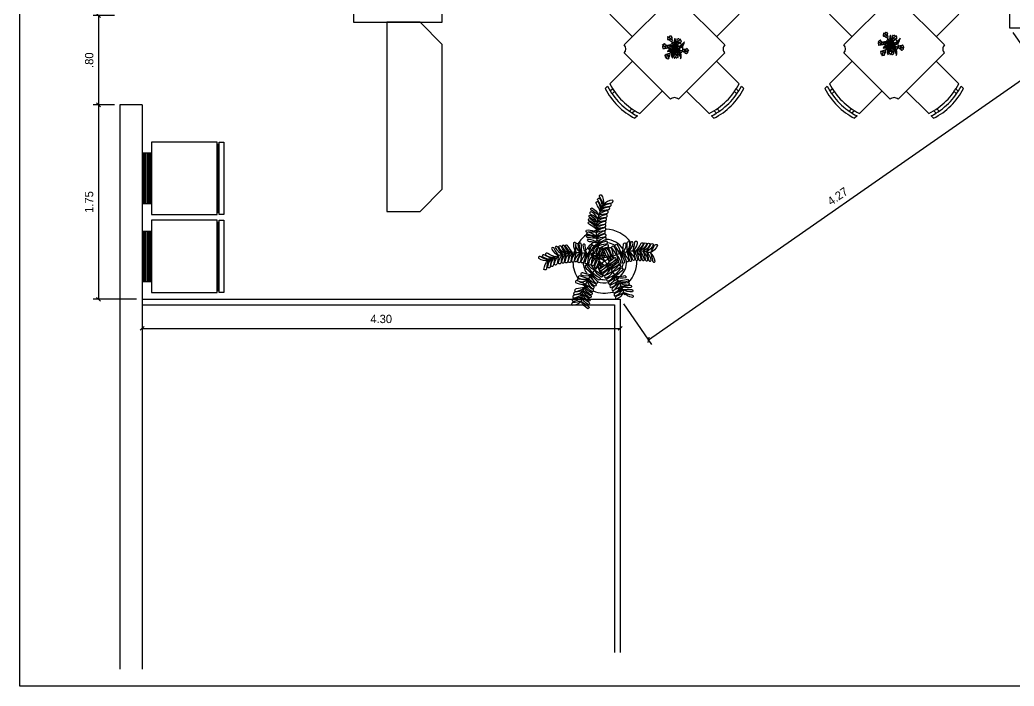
# Model space of a CAD drawing. Header units: millimetres. Extents: x 290.7 to 367.8, y 729.2 to 750.9.
# Drawn here: x 306.83 to 315.78, y 738.13 to 744.12 of the extents above; entities that cross this region are included whole.
import ezdxf

# ---------------------------------------------------------------- set-up
doc = ezdxf.new("R2010")
doc.units = ezdxf.units.MM
doc.header["$PDMODE"] = 35
for name, color, linetype in [('cota', 24, 'Continuous'), ('LAY2', 252, 'Continuous'), ('LAYOUT', 4, 'Continuous'), ('VEGET', 64, 'Continuous'), ('VEGET_I', 62, 'Continuous')]:
    doc.layers.add(name, color=color, linetype=linetype)
doc.styles.add('STYLUS', font='stylu.ttf')
doc.dimstyles.new('DIM50', dxfattribs={"dimscale": 0.5, "dimtxt": 0.15, "dimasz": 0.07, "dimexe": 0.1, "dimexo": 0.1, "dimgap": 0.09, "dimtad": 1, "dimzin": 4, "dimdsep": 46, "dimtxsty": 'STYLUS', "dimblk1": 'OBLIQUE', "dimblk2": 'OBLIQUE', "dimsah": 1, "dimcen": 0.09, "dimclrd": 24, "dimclre": 24, "dimclrt": 2, "dimadec": 0, "dimazin": 0, "dimtfac": 1, "dimtmove": 2, "dimatfit": 3, "dimldrblk": 'OBLIQUE', "dimfxl": 0, "dimtolj": 1, "dimtzin": 0, "dimarcsym": 0})

# ---------------------------------------------------------------- blocks, each defined once
blk = doc.blocks.new('VASO PLANTA')
at = {"layer": 'VEGET'}
for points in [[(-0.3508, 0.3583, 0.044205), (-0.4129, 0.3188, -0.765812), (-0.4366, 0.328, -0.192696)], [(-0.3508, 0.3583, -0.044205), (-0.3757, 0.4276, 0.765812), (-0.4, 0.4349, 0.192696)], [(-0.2848, 0.3352, -0.044205), (-0.3097, 0.4045, 0.765812), (-0.334, 0.4117, 0.192696)], [(-0.2524, 0.3218, -0.044205), (-0.2385, 0.3941, 0.765812), (-0.2557, 0.4127, 0.192696)], [(-0.2204, 0.3042, -0.044205), (-0.2065, 0.3765, 0.765812), (-0.2237, 0.3952, 0.192696)], [(-0.196, 0.2867, -0.044205), (-0.1821, 0.359, 0.765812), (-0.1993, 0.3776, 0.192696)], [(-0.172, 0.2685, -0.044205), (-0.1581, 0.3407, 0.765812), (-0.1753, 0.3594, 0.192696)], [(0.1753, 0.268, 0.044205), (0.1615, 0.3403, -0.765812), (0.1788, 0.3589, -0.192696)], [(0.1996, 0.286, 0.044205), (0.1859, 0.3584, -0.765812), (0.2031, 0.3769, -0.192696)], [(0.2254, 0.3028, 0.044205), (0.2117, 0.3751, -0.765812), (0.2289, 0.3937, -0.192696)], [(0.2558, 0.3211, 0.044205), (0.2421, 0.3934, -0.765812), (0.2593, 0.412, -0.192696)], [(0.2898, 0.3355, 0.044205), (0.3149, 0.4048, -0.765812), (0.3392, 0.412, -0.192696)], [(0.3205, 0.3472, 0.044205), (0.3456, 0.4164, -0.765812), (0.3699, 0.4236, -0.192696)], [(0.3543, 0.3574, 0.044205), (0.3794, 0.4266, -0.765812), (0.4037, 0.4338, -0.192696)], [(-0.2845, 0.3362, 0.044205), (-0.3466, 0.2967, -0.765812), (-0.3702, 0.3059, -0.192696)], [(-0.2524, 0.3218, 0.044205), (-0.3146, 0.2823, -0.765812), (-0.3382, 0.2914, -0.192696)], [(-0.2204, 0.3042, 0.044205), (-0.2825, 0.2647, -0.765812), (-0.3062, 0.2739, -0.192696)], [(-0.196, 0.2867, 0.044205), (-0.2581, 0.2472, -0.765812), (-0.2818, 0.2563, -0.192696)], [(-0.1496, 0.2495, -0.044205), (-0.1357, 0.3218, 0.765812), (-0.1529, 0.3404, 0.192696)], [(0.1528, 0.2491, 0.044205), (0.1391, 0.3214, -0.765812), (0.1563, 0.34, -0.192696)], [(0.1996, 0.286, -0.044205), (0.2616, 0.2464, 0.765812), (0.2853, 0.2554, 0.192696)], [(0.2254, 0.3028, -0.044205), (0.2874, 0.2631, 0.765812), (0.3111, 0.2722, 0.192696)], [(0.2558, 0.3211, -0.044205), (0.3178, 0.2814, 0.765812), (0.3415, 0.2905, 0.192696)], [(0.2898, 0.3355, -0.044205), (0.3519, 0.2959, 0.765812), (0.3755, 0.305, 0.192696)], [(0.3205, 0.3472, -0.044205), (0.3825, 0.3075, 0.765812), (0.4062, 0.3166, 0.192696)], [(0.3543, 0.3574, -0.044205), (0.4163, 0.3177, 0.765812), (0.44, 0.3268, 0.192696)], [(-0.1496, 0.2495, 0.044205), (-0.2117, 0.21, -0.765812), (-0.2354, 0.2191, -0.192696)], [(0.1528, 0.2491, -0.044205), (0.2148, 0.2094, 0.765812), (0.2385, 0.2185, 0.192696)], [(-0.2956, -0.0431, -0.044205), (-0.3563, -0.0014, 0.765812), (-0.3803, -0.0097, 0.192696)], [(-0.4029, -0.1104, -0.044205), (-0.4636, -0.0687, 0.765812), (-0.4875, -0.077, 0.192696)], [(-0.374, -0.0884, -0.044205), (-0.4347, -0.0467, 0.765812), (-0.4586, -0.055, 0.192696)], [(-0.3483, -0.0712, -0.044205), (-0.409, -0.0295, 0.765812), (-0.4329, -0.0378, 0.192696)], [(-0.322, -0.0566, -0.044205), (-0.3827, -0.0149, 0.765812), (-0.4066, -0.0232, 0.192696)], [(-0.374, -0.0884, 0.044205), (-0.3626, -0.1612, -0.765812), (-0.3805, -0.1792, -0.192696)], [(-0.3483, -0.0712, 0.044205), (-0.3369, -0.144, -0.765812), (-0.3548, -0.162, -0.192696)], [(-0.2956, -0.0431, 0.044205), (-0.2843, -0.1159, -0.765812), (-0.3021, -0.1339, -0.192696)], [(-0.4029, -0.1104, 0.044205), (-0.3916, -0.1831, -0.765812), (-0.4094, -0.2011, -0.192696)], [(0.2663, -0.1467, -0.044205), (0.2297, -0.2107, 0.765812), (0.24, -0.2338, 0.192696)], [(0.2663, -0.1467, 0.044205), (0.3379, -0.1295, -0.765812), (0.3573, -0.1457, -0.192696)], [(0.2861, -0.1687, 0.044205), (0.3577, -0.1514, -0.765812), (0.3771, -0.1677, -0.192696)], [(0.3054, -0.1918, 0.044205), (0.377, -0.1745, -0.765812), (0.3964, -0.1908, -0.192696)], [(0.3054, -0.1918, -0.044205), (0.2689, -0.2557, 0.765812), (0.2791, -0.2789, 0.192696)], [(0.3241, -0.2153, -0.044205), (0.2876, -0.2792, 0.765812), (0.2978, -0.3024, 0.192696)], [(0.3431, -0.2465, -0.044205), (0.3066, -0.3104, 0.765812), (0.3168, -0.3336, 0.192696)], [(0.3241, -0.2153, 0.044205), (0.3957, -0.198, -0.765812), (0.4151, -0.2143, -0.192696)], [(0.3431, -0.2465, 0.044205), (0.4147, -0.2292, -0.765812), (0.4341, -0.2455, -0.192696)], [(-0.0781, -0.3273, -0.044205), (-0.1486, -0.3063, 0.765812), (-0.1689, -0.3216, 0.192696)], [(-0.0672, -0.3003, -0.044205), (-0.1378, -0.2794, 0.765812), (-0.158, -0.2946, 0.192696)], [(-0.0781, -0.3273, 0.044205), (-0.0449, -0.393, -0.765812), (-0.0563, -0.4156, -0.192696)], [(-0.0672, -0.3003, 0.044205), (-0.016, -0.3532, -0.765812), (-0.0202, -0.3782, -0.192696)]]:
    blk.add_lwpolyline(points, format="xyb", close=True, dxfattribs=at)
for points in [[(-0.3169, 0.3478, -0.041958), (-0.3403, 0.4136, 0.765812), (-0.3645, 0.4209, 0.173473), (-0.3226, 0.3499, -0.044205)], [(-0.3149, 0.3473, 0.04372), (-0.3763, 0.3082, -0.765812), (-0.4, 0.3173, -0.188525), (-0.3162, 0.3477, 0.044205)], [(-0.1715, 0.268, 0.043736), (-0.233, 0.2289, -0.765812), (-0.2566, 0.2381, -0.190158), (-0.172, 0.2685, 0.044205)], [(-0.0685, 0.2868, 0.561777), (-0.0781, 0.3071, 0.142414), (-0.1193, 0.2525, -0.044205)], [(-0.0596, 0.2725, 0.362814), (-0.0685, 0.2868, 0.192696)], [(0.0629, 0.2724, -0.38977), (0.073, 0.287, -0.192696)], [(0.1004, 0.2614, 0.017186), (0.0793, 0.2808, -0.765812), (0.0834, 0.3058, -0.142118), (0.1244, 0.2513, 0.044205)], [(0.0867, 0.2743, -0.023028), (0.092, 0.2644, 0.044205)], [(-0.2079, 0.1888, -0.217014), (-0.2114, 0.1991, -0.101631), (-0.1686, 0.2235, 0.044205)], [(0.2124, 0.1867, 0.231781), (0.2164, 0.1975, 0.103844), (0.1727, 0.2224, -0.044205)], [(0.1748, 0.2676, -0.043736), (0.2361, 0.2283, 0.765812), (0.2598, 0.2374, 0.190158), (0.1753, 0.268, -0.044205)], [(-0.2974, 0.0457, 0.561777), (-0.3198, 0.045, 0.142414), (-0.2863, -0.0146, -0.044205)], [(-0.2807, 0.0481, 0.362814), (-0.2974, 0.0457, 0.192696)], [(-0.2857, 0.0109, -0.009373), (-0.291, 0.0256, 0.765812)], [(-0.291, 0.0256, 0.019255), (-0.2851, 0.0182, -0.044205)], [(-0.3214, -0.0562, 0.043736), (-0.3101, -0.1282, -0.765812), (-0.328, -0.1462, -0.190158), (-0.322, -0.0566, 0.044205)], [(-0.2633, -0.1213, -0.217014), (-0.2742, -0.1203, -0.101631), (-0.2794, -0.0714, 0.044205)], [(0.2705, -0.1097, 0.026609), (0.307, -0.0845, -0.765812), (0.3307, -0.0936, -0.150529), (0.265, -0.1233, 0.044205)], [(0.2783, -0.0857, 0.019255), (0.2865, -0.0809, 0.293091), (0.2996, -0.0644, 0.362814), (0.2849, -0.0562, -0.044205)], [(0.2082, -0.2083, 0.217014), (0.2187, -0.2112, 0.101631), (0.2411, -0.1674, -0.044205)], [(0.2857, -0.1682, -0.043736), (0.2494, -0.2314, 0.765812), (0.2597, -0.2546, 0.190158), (0.2861, -0.1687, -0.044205)], [(-0.1459, -0.2557, 0.217014), (-0.1463, -0.2666, 0.101631), (-0.0985, -0.2783, -0.044205)], [(-0.0304, -0.2944, 0.024087), (0.002, -0.3182, -0.765812), (0.001, -0.3436, -0.148112), (-0.0477, -0.292, 0.044205)], [(-0.0164, -0.2956, 0.019679), (-0.0098, -0.3026, 0.099242), (0.0034, -0.3116, 0.051682), (0.0093, -0.3116, 0.352205), (0.0141, -0.2959)]]:
    blk.add_lwpolyline(points, format="xyb", dxfattribs=at)
for centre, radius, start, end in [((-0.4768, -0.1149), 0.4897, 63.10087, 75.09225), ((-0.4768, -0.1149), 0.4897, 58.87295, 62.90498), ((-0.4768, -0.1149), 0.4897, 46.69243, 58.65813), ((0.479, -0.1162), 0.4897, 104.75549, 131.76921), ((-0.0926, -0.4892), 0.4897, 125.073, 129.31985), ((-0.0926, -0.4892), 0.4897, 121.50868, 125.073), ((-0.0926, -0.4892), 0.4897, 114.5353, 121.47279), ((-0.0926, -0.4892), 0.4897, 113.1073, 114.49341), ((0.0013, -0.0086), 0.2876, 339.4148, 344.45214), ((-0.0826, -0.4911), 0.4897, 37.62843, 47.98694), ((-0.0826, -0.4911), 0.4897, 34.02821, 37.59254), ((-0.0826, -0.4911), 0.4897, 29.78136, 33.81339), ((-1.0708, 0.089), 1.0765, 335.81604, 339.44659)]:
    blk.add_arc(centre, radius, start, end, dxfattribs=at)
at = {"layer": 'VEGET', "color": 251}
for start, end in [(77.63082, 102.21692), (136.66556, 168.63179), (114.78631, 126.19658), (108.2342, 109.70703), (69.83027, 71.61354), (53.41537, 64.63853), (174.64907, 176.1219), (181.20119, 192.61145)]:
    blk.add_arc((0.0013, -0.0086), 0.2876, start, end, dxfattribs=at)
at = {"layer": 'VEGET', "color": 252}
for start, end in [(350.46942, 42.75762), (203.08044, 239.23733), (326.48976, 336.4965), (272.56394, 316.02078), (249.70631, 260.19107), (263.68527, 266.48138)]:
    blk.add_arc((0.0013, -0.0086), 0.2876, start, end, dxfattribs=at)
at = {"layer": 'VEGET_I'}
for points in [[(-0.0999, 0.1999, -0.044205), (-0.0642, 0.2643, 0.186519), (-0.0596, 0.2725, 0.192696)], [(-0.0957, 0.2622, -0.009373), (-0.0844, 0.273, 0.765812)], [(-0.0844, 0.273, 0.019255), (-0.0887, 0.2646, -0.044205)], [(-0.0844, 0.273, -0.008239), (-0.0741, 0.2821, 0.14266), (-0.0685, 0.2868, 0.192696)], [(0.103, 0.1996, 0.044205), (0.0674, 0.2641, -0.186519), (0.0629, 0.2724, -0.192696)], [(-0.1256, 0.2295, 0.044205), (-0.1878, 0.19, -0.47059), (-0.2079, 0.1888, -0.101631)], [(-0.1686, 0.2235, -0.089316), (-0.1256, 0.2295, 0.044205)], [(-0.1256, 0.2295, -0.026571), (-0.0957, 0.2622, 0.765812)], [(-0.1193, 0.2525, 0.048939), (-0.1256, 0.2295, -0.044205)], [(-0.0887, 0.2646, 0.136656), (-0.0999, 0.1999, -0.044205)], [(0.092, 0.2644, -0.136656), (0.103, 0.1996, 0.044205)], [(0.1307, 0.2281, 0.026999), (0.1004, 0.2614, -0.765812)], [(0.1244, 0.2513, -0.049229), (0.1307, 0.2281, 0.044205)], [(0.1727, 0.2224, 0.087109), (0.1307, 0.2281, -0.044205)], [(0.1307, 0.2281, -0.044205), (0.1928, 0.1884, 0.45353), (0.2124, 0.1867, 0.192696)], [(-0.0544, 0.1329, 0.043212), (-0.115, 0.0941, -0.765812), (-0.1387, 0.1033, -0.188559), (-0.0549, 0.1337, 0.044205)], [(-0.0624, 0.0891, 0.026809), (-0.0993, 0.0639, -0.765812), (-0.1229, 0.073, -0.190001), (-0.0384, 0.1034, 0.044205)], [(-0.0502, 0.0683, 0.012353), (-0.0516, 0.0893, 0.702056), (-0.0618, 0.0907, 0.056992), (-0.068, 0.0664, 0.055396)], [(-0.0381, 0.1028, 0.011778), (-0.0553, 0.0933, -0.765812)], [(-0.0544, 0.1329, -0.043212), (0.015, 0.152, 0.765812), (0.024, 0.1757, 0.189039), (-0.0548, 0.1336, -0.044205)], [(-0.0472, 0.1034, -0.367712), (-0.0402, 0.1189, -0.023207), (-0.0295, 0.115, 0.044205)], [(-0.0298, 0.0673, 0.014432), (-0.0313, 0.0917, 0.702056), (-0.0415, 0.0931, 0.058247), (-0.0477, 0.0684, 0.055396)], [(-0.0399, 0.095, -0.128217), (-0.0451, 0.0991, -0.023207)], [(-0.038, 0.1025, -0.040373), (0.027, 0.12, 0.765812), (0.036, 0.1437, 0.178223), (-0.0394, 0.1055, -0.044205)], [(-0.0234, 0.12, 0.000464), (-0.0241, 0.1201, -0.582651), (-0.0373, 0.1388, -0.07346)], [(-0.0117, 0.0838, 0.012832), (-0.0314, 0.0923, -0.213964)], [(-0.0249, 0.1589, -0.375335), (-0.0211, 0.1758, -0.047205), (0.0015, 0.1709, 0.044205)], [(-0.0249, 0.1426, -0.056536), (0.0014, 0.1344, 0.044205)], [(-0.0214, 0.0653, -0.039819), (0.0385, 0.0938, 0.765812), (0.0431, 0.1188, 0.173659), (-0.023, 0.0693, -0.044205)], [(-0.0176, 0.1092, -0.046951), (0.0014, 0.0964, 0.044205)], [(0.0204, 0.1092, 0.011816), (0.0014, 0.1145, -0.765812)], [(0.0278, 0.1425, 0.016318), (0.0015, 0.1493, -0.765812)], [(0.0262, 0.1199, -0.016225), (0.0324, 0.1149, 0.044205)], [(0.0279, 0.1589, -0.080461), (0.0577, 0.1335, 0.044205)], [(0.0572, 0.1327, 0.010847), (0.0402, 0.1387, -0.765812)], [(0.0479, 0.099, -0.012099), (0.0653, 0.0889, 0.765812)], [(0.0719, 0.0848, -0.022047), (0.102, 0.0636, 0.765812), (0.1256, 0.0727, 0.171463), (0.05, 0.1032, -0.044205)], [(0.0572, 0.1327, -0.043212), (0.1178, 0.0938, 0.765812), (0.1415, 0.1029, 0.188559), (0.0577, 0.1335, -0.044205)], [(-0.291, 0.0256, -0.008239), (-0.2952, 0.0387, 0.14266), (-0.2974, 0.0457, 0.192696)], [(-0.2677, -0.0296, -0.026571), (-0.2857, 0.0109, 0.765812)], [(-0.2851, 0.0182, 0.136656), (-0.2302, -0.0179, -0.044205)], [(-0.2302, -0.0179, -0.044205), (-0.275, 0.0406, 0.186519), (-0.2807, 0.0481, 0.192696)], [(-0.1506, -0.003, -0.043212), (-0.1404, 0.0683, 0.765812), (-0.1585, 0.086, 0.189039), (-0.1515, -0.0031, -0.044205)], [(-0.1096, 0.0832, 0.310051), (-0.1244, 0.0842, 0.178223), (-0.1195, -0.0002, -0.044205)], [(-0.1163, -0.0001, -0.035554), (-0.1081, 0.0586, 0.765812)], [(-0.0212, 0.0648, 0.042968), (-0.0875, 0.0378, -0.765812), (-0.1091, 0.051, -0.187469), (-0.0217, 0.0659, 0.044205)], [(-0.0137, 0.0444, -0.054708), (-0.0974, 0.0046, -0.702056), (-0.1029, 0.0133, -0.225817), (-0.014, 0.0451, -0.055396)], [(-0.0994, 0.0636, 0.01476), (-0.099, 0.0564, -0.044205)], [(-0.0951, 0.0343, 0.023461), (-0.0915, 0.0233, -0.044205)], [(-0.091, -0.0281, -0.065659), (-0.0762, 0.0002, 0.044205)], [(-0.085, 0.0091, 0.020897), (-0.0798, 0.0003, -0.044205)], [(-0.0778, 0.0642, -0.001358), (-0.0777, 0.0665, 0.23858), (-0.0793, 0.0782, 0.192696)], [(-0.0779, 0.0322, -0.006135), (-0.0781, 0.0424, 0.23858)], [(-0.0749, 0.0002, 0.017363), (-0.0771, -0.0287, -0.091156)], [(-0.0755, 0.0002, -0.007355), (-0.0767, 0.0124, 0.23858)], [(-0.0664, 0.0754, 0.55151), (-0.0748, 0.0714, 0.014416), (-0.0746, 0.0651, 0.055396)], [(-0.0657, 0.0785, -0.000915), (-0.067, 0.0792, -0.304303), (-0.0691, 0.0849, -0.228818)], [(-0.0688, 0.0467, 0.022251), (-0.068, 0.037, 0.055396)], [(-0.0636, 0.018, 0.046881), (-0.0555, -0.0009, 0.055396)], [(-0.0626, 0.089, -0.000303), (-0.0624, 0.089, -0.055396)], [(-0.053, -0.0011, 0.014868), (-0.0507, 0.0241, 0.702056)], [(-0.0515, 0.0877, -0.017637), (-0.0439, 0.0861, -0.055396)], [(-0.0461, 0.0684, -0.002748), (-0.0503, 0.0704, -0.304303)], [(-0.0499, 0.0429, 0.006974), (-0.0499, 0.0547, 0.702056)], [(-0.0486, 0.0552, 0.027174), (-0.0481, 0.0433, 0.055396)], [(-0.0451, 0.0268, 0.071588), (-0.0331, -0.0021, 0.055396)], [(-0.0331, -0.0021, 0.021865), (-0.0299, 0.0349, 0.702056)], [(-0.0093, 0.0527, -0.0139), (-0.0312, 0.0615, -0.304303)], [(-0.0305, 0.082, -0.031165), (-0.0181, 0.0763, -0.055396)], [(-0.0296, 0.0456, 0.009673), (-0.0296, 0.0621, 0.702056)], [(-0.0296, 0.0592, -0.045164), (-0.0129, 0.0485, -0.055396)], [(0.0092, 0.0255, -0.02164), (-0.0256, 0.0373, -0.702056)], [(-0.0136, 0.0441, 0.053322), (0.0698, 0.079, 0.702056), (0.0669, 0.089, 0.218681), (-0.0144, 0.0465, 0.055396)], [(-0.0102, 0.0716, -0.032659), (0.0013, 0.063, -0.055396)], [(-0.0092, 0.0455, -0.061935), (0.0092, 0.0255, -0.055396)], [(0.0162, 0.0441, -0.009219), (0.0013, 0.0489, -0.304303)], [(0.0129, 0.0716, 0.007775), (0.0014, 0.0775, -0.765812)], [(0.0466, 0.0231, 0.085919), (0.0092, 0.0255, 0.055396)], [(0.0092, 0.0255, 0.021874), (0.0415, 0.0072, 0.702056)], [(0.012, 0.0526, -0.018209), (0.0171, 0.0465, -0.055396)], [(0.0145, 0.0838, -0.020159), (0.0208, 0.0762, 0.044205)], [(0.0163, 0.0444, 0.021253), (0.0478, 0.0266, 0.702056)], [(0.0537, 0.0424, 0.085162), (0.0166, 0.0451, 0.055396)], [(0.0339, 0.0614, -0.015304), (0.0578, 0.0524, 0.765812)], [(0.0644, 0.0672, 0.031921), (0.0488, 0.0683, -0.044205)], [(0.0525, 0.0018, 0.004757), (0.0599, -0.0016, 0.702056)], [(0.0546, -0.0209, -0.053322), (0.0855, 0.064, -0.702056), (0.0956, 0.0616, -0.218681), (0.057, -0.0217, -0.055396)], [(0.0658, 0.0167, 0.005884), (0.0634, 0.0177, 0.055396)], [(0.064, 0.0188, 0.001397), (0.0662, 0.0178, 0.702056)], [(0.0729, 0.0357, 0.003136), (0.0717, 0.0363, 0.055396)], [(0.0743, 0.0452, -0.001443), (0.0765, 0.0442, 0.765812)], [(0.0761, -0.0278, 0.039819), (0.1018, 0.0334, -0.765812), (0.1265, 0.0392, -0.173659), (0.0802, -0.0292, 0.044205)], [(0.085, 0.0627, 0.016253), (0.0773, 0.0649, -0.044205)], [(0.09, 0.0019, 0.023932), (0.0815, 0.0081, 0.055396)], [(0.0829, 0.0107, 0.00583), (0.0922, 0.0072, 0.702056)], [(0.0973, 0.0205, 0.021846), (0.0896, 0.0263, 0.055396)], [(0.0924, 0.0358, 0.188259), (0.1018, 0.0342, 0.037112)], [(0.1122, 0.0458, 0.095136), (0.1118, 0.0507, 0.037112), (0.0955, 0.0589, -0.044205)], [(0.1141, -0.0426, 0.040373), (0.1285, 0.0231, -0.765812), (0.1518, 0.0333, -0.178223), (0.1171, -0.0439, 0.044205)], [(0.1451, -0.0575, 0.043212), (0.161, 0.0127, -0.765812), (0.1842, 0.0228, -0.189039), (0.1459, -0.0579, 0.044205)], [(-0.2863, -0.0146, 0.048939), (-0.2677, -0.0296, -0.044205)], [(-0.2794, -0.0714, -0.089316), (-0.2677, -0.0296, 0.044205)], [(-0.2677, -0.0296, 0.044205), (-0.2563, -0.1023, -0.47059), (-0.2633, -0.1213, -0.101631)], [(-0.1506, -0.003, 0.043212), (-0.1394, -0.0741, -0.765812), (-0.1572, -0.0921, -0.188812), (-0.1515, -0.003, 0.044205)], [(-0.1166, -0.0001, 0.043533), (-0.1053, -0.0717, -0.765812), (-0.1232, -0.0897, -0.190001), (-0.1172, -0.0001, 0.044205)], [(-0.0981, -0.0807, -0.091774), (-0.0937, -0.0364, 0.044205)], [(-0.0049, -0.0619, 0.050837), (-0.0901, -0.0483, 0.702056), (-0.0929, -0.0582, 0.208079), (-0.0057, -0.0669, 0.055396)], [(-0.0023, -0.042, 0.052104), (-0.0895, -0.0278, 0.702056), (-0.0924, -0.0377, 0.213937), (-0.0028, -0.0457, 0.055396)], [(-0.0775, -0.0446, 0.002726), (-0.0775, -0.0492, -0.091156)], [(-0.077, -0.0655, 0.003527), (-0.0767, -0.0714, -0.132351), (-0.0762, -0.0782, -0.192696)], [(-0.0681, -0.0501, -0.005382), (-0.068, -0.0477, -0.055396)], [(-0.0653, -0.08, -0.026563), (-0.0673, -0.0685, -0.055396)], [(-0.0653, -0.0299, -0.070796), (-0.0541, -0.001, -0.055396)], [(-0.0533, -0.0011, -0.018247), (-0.05, -0.0319, -0.702056)], [(-0.0492, -0.0717, -0.005553), (-0.0495, -0.0812, -0.702056)], [(-0.0492, -0.0512, -0.000824), (-0.0491, -0.0526, -0.702056)], [(-0.0477, -0.0528, -0.003383), (-0.0477, -0.0513, -0.055396)], [(-0.0448, -0.0827, -0.024989), (-0.0468, -0.0719, -0.055396)], [(-0.0451, -0.0327, -0.075119), (-0.0331, -0.0021, -0.055396)], [(-0.0331, -0.0021, -0.019771), (-0.0296, -0.0355, -0.702056)], [(-0.0288, -0.0717, -0.007299), (-0.0292, -0.0841, -0.702056)], [(-0.0288, -0.0513, -0.002951), (-0.0287, -0.0563, -0.702056)], [(-0.0085, -0.085, 0.044205), (0.064, -0.0978, -0.765812), (0.0753, -0.1206, -0.192696), (-0.0085, -0.085, 0.044205)], [(-0.0028, -0.0457, 0.126868), (0.0802, -0.067, 0.706395), (0.0893, -0.0547, 0.085319), (0.0864, -0.053, 0.054345), (-0.0023, -0.042)], [(0.0094, -0.0713, 0.010447), (0.0034, -0.088, 0.702056)], [(0.0161, -0.0546, 0.004912), (0.0129, -0.0623, 0.702056)], [(0.0196, -0.0915, 0.031025), (0.0263, -0.0796, 0.055396)], [(0.0356, -0.0148, 0.018633), (0.0212, -0.043, 0.702056)], [(0.0278, -0.0802, 0.007534), (0.0235, -0.0923, 0.702056)], [(0.0324, -0.0637, 0.007476), (0.0333, -0.0605, 0.055396)], [(0.0353, -0.0612, 0.001673), (0.0342, -0.0639, 0.702056)], [(0.0363, -0.0449, 0.068831), (0.0356, -0.0148, 0.055396)], [(0.0405, -0.0951, 0.027613), (0.0463, -0.0844, 0.055396)], [(0.0549, -0.021, 0.016154), (0.0423, -0.0455, 0.702056)], [(0.0559, -0.0855, -0.006227), (0.0517, -0.095, 0.033373), (0.0506, -0.0965, 0.192696)], [(0.053, -0.0661, 0.002758), (0.0533, -0.0649, 0.055396)], [(0.0564, -0.0471, 0.058916), (0.0556, -0.0212, 0.055396)], [(0.0635, -0.0662, -0.0009), (0.063, -0.0676, 0.009168)], [(0.0756, -0.0276, -0.013341), (0.0694, -0.049, 0.009168)], [(0.0715, -0.0067, 0.0079), (0.084, -0.0116, 0.702056)], [(0.0733, -0.0994, 0.030936), (0.0775, -0.0849, -0.044205)], [(0.0743, -0.1205, 0.352236), (0.0886, -0.1288, 0.190001), (0.115, -0.0429, -0.044205)], [(0.0803, -0.0509, 0.047452), (0.0767, -0.028, -0.044205)], [(0.1144, -0.0427, -0.043303), (0.0785, -0.1053, 0.765812)], [(0.0798, -0.0708, 0.007699), (0.0802, -0.067, -0.044205)], [(0.0962, -0.0152, 0.312991), (0.1004, -0.0106, 0.052452)], [(0.1451, -0.0575, -0.043212), (0.1093, -0.1199, 0.765812), (0.1195, -0.1431, 0.188812), (0.146, -0.0578, -0.044205)], [(0.2849, -0.0562, 0.186519), (0.2769, -0.0612, -0.044205), (0.2142, -0.0998, 0.136656), (0.2783, -0.0857, 0.293091)], [(-0.0229, -0.1575, -0.04223), (-0.0903, -0.1373, 0.765812), (-0.1105, -0.1525, 0.184614), (-0.0234, -0.1594, -0.044205)], [(-0.0157, -0.1244, -0.041957), (-0.0826, -0.1042, 0.765812), (-0.1028, -0.1195, 0.18367), (-0.0161, -0.1264, -0.044205)], [(-0.0299, -0.0942, -0.873192), (-0.0404, -0.097, -0.228818)], [(-0.0157, -0.1244, 0.041957), (0.0542, -0.1237, -0.765812), (0.0694, -0.144, -0.183954), (-0.016, -0.1264, 0.044205)], [(0.0015, -0.0939, 0.004581), (-0.0008, -0.1013, 0.702056), (0.0082, -0.1064, 0.014424), (0.0124, -0.1016, 0.055396)], [(0.0193, -0.1057, 0.000531), (0.019, -0.1065, 0.702056), (0.028, -0.1116, 0.00358), (0.0291, -0.1104, 0.055396)], [(0.245, -0.1241, -0.044205), (0.2084, -0.1881, 0.47059), (0.2082, -0.2083, 0.101631)], [(0.2411, -0.1674, 0.089316), (0.245, -0.1241, -0.044205)], [(0.245, -0.1241, 0.017575), (0.2705, -0.1097, -0.765812)], [(0.265, -0.1233, -0.040978), (0.245, -0.1241, 0.044205)], [(-0.0555, -0.2723, -0.044205), (-0.1261, -0.2513, 0.47059), (-0.1459, -0.2557, 0.192696)], [(-0.0447, -0.2366, 0.136225), (-0.0164, -0.2956, 0.131385)], [(-0.0447, -0.2366, 0.044205), (0.0072, -0.2888, -0.19627), (0.0141, -0.2959, -0.192696)], [(-0.0985, -0.2783, 0.089316), (-0.0555, -0.2723, -0.044205)], [(-0.0555, -0.2723, 0.020097), (-0.0304, -0.2944, -0.765812)], [(-0.0477, -0.292, -0.043346), (-0.0555, -0.2723, 0.044205)]]:
    blk.add_lwpolyline(points, format="xyb", dxfattribs=at)
for points in [[(-0.0999, 0.1999, 0.044205), (-0.1682, 0.1723, -0.765812), (-0.1897, 0.1855, -0.192696)], [(-0.09, 0.1868, 0.044205), (-0.1521, 0.1473, -0.765812), (-0.1758, 0.1564, -0.192696)], [(-0.09, 0.1868, -0.044205), (-0.0433, 0.2437, 0.765812), (-0.0495, 0.2682, 0.192696)], [(-0.066, 0.1521, -0.044205), (-0.0248, 0.2132, 0.765812), (-0.0333, 0.237, 0.192696)], [(0.0689, 0.152, 0.044205), (0.0279, 0.2131, -0.765812), (0.0364, 0.237, -0.192696)], [(0.093, 0.1865, 0.044205), (0.0465, 0.2435, -0.765812), (0.0527, 0.2681, -0.192696)], [(0.093, 0.1865, -0.044205), (0.1551, 0.1469, 0.765812), (0.1787, 0.156, 0.192696)], [(0.103, 0.1996, -0.044205), (0.1711, 0.1718, 0.765812), (0.1928, 0.185, 0.192696)], [(-0.066, 0.1521, 0.044205), (-0.1342, 0.1245, -0.765812), (-0.1558, 0.1378, -0.192696)], [(0.0689, 0.152, -0.044205), (0.1371, 0.1242, 0.765812), (0.1587, 0.1374, 0.192696)], [(-0.2143, -0.0141, -0.044205), (-0.2477, 0.0515, 0.765812), (-0.2727, 0.0557, 0.192696)], [(-0.1729, -0.0059, -0.044205), (-0.2124, 0.0563, 0.765812), (-0.2377, 0.058, 0.192696)], [(0.0356, -0.0148, -0.055396), (0.0674, 0.0735, -0.702056), (0.0775, 0.0712, -0.228818)], [(-0.2302, -0.0179, 0.044205), (-0.2322, -0.0915, -0.765812), (-0.2531, -0.106, -0.192696)], [(-0.2143, -0.0141, 0.044205), (-0.203, -0.0868, -0.765812), (-0.2208, -0.1048, -0.192696)], [(-0.1729, -0.0059, 0.044205), (-0.1749, -0.0795, -0.765812), (-0.1957, -0.094, -0.192696)], [(-0.0085, -0.085, -0.044205), (-0.0817, -0.0771, 0.765812), (-0.0988, -0.0958, 0.192696)], [(-0.0049, -0.0619, -0.055396), (0.0883, -0.0727, -0.702056), (0.0883, -0.083, -0.228818)], [(0.1649, -0.0682, -0.044205), (0.1406, -0.1377, 0.765812), (0.1548, -0.1586, 0.192696)], [(0.1649, -0.0682, 0.044205), (0.224, -0.0242, -0.765812), (0.2482, -0.0316, -0.192696)], [(0.2007, -0.0906, 0.044205), (0.2553, -0.0412, -0.765812), (0.2801, -0.0463, -0.192696)], [(-0.0277, -0.1755, -0.044205), (-0.1009, -0.1676, 0.765812), (-0.118, -0.1863, 0.192696)], [(-0.0277, -0.1755, 0.044205), (0.0287, -0.2229, -0.765812), (0.027, -0.2482, -0.192696)], [(-0.023, -0.1577, 0.044205), (0.0506, -0.1573, -0.765812), (0.0658, -0.1776, -0.192696)], [(0.2007, -0.0906, -0.044205), (0.1641, -0.1545, 0.765812), (0.1744, -0.1777, 0.192696)], [(0.2142, -0.0998, -0.044205), (0.1898, -0.1693, 0.765812), (0.2041, -0.1903, 0.192696)], [(-0.0447, -0.2366, -0.044205), (-0.1179, -0.2287, 0.765812), (-0.1351, -0.2474, 0.192696)], [(-0.0396, -0.2201, -0.044205), (-0.1102, -0.1991, 0.765812), (-0.1304, -0.2144, 0.192696)], [(-0.0396, -0.2201, 0.044205), (0.0209, -0.262, -0.765812), (0.0217, -0.2873, -0.192696)]]:
    blk.add_lwpolyline(points, format="xyb", close=True, dxfattribs=at)
for centre, radius, start, end in [((-0.4768, -0.1149), 0.4897, 44.6994, 46.69243), ((-0.4768, -0.1149), 0.4897, 40.06532, 44.51606), ((-0.4768, -0.1149), 0.4897, 38.03158, 39.93164), ((-0.4768, -0.1149), 0.4897, 33.05495, 37.9709), ((0.479, -0.1162), 0.4897, 141.87684, 146.79279), ((0.479, -0.1162), 0.4897, 139.9161, 141.81616), ((0.479, -0.1162), 0.4897, 135.33168, 139.78242), ((0.479, -0.1162), 0.4897, 131.76921, 135.33168), ((-0.4768, -0.1149), 0.4897, 25.47061, 33.03291), ((0.479, -0.1162), 0.4897, 154.72281, 156.27799), ((0.479, -0.1162), 0.4897, 146.81483, 151.78743), ((-0.0926, -0.4892), 0.4897, 78.95558, 99.44778), ((-0.4768, -0.1149), 0.4897, 12.5407, 24.43883), ((0.479, -0.1162), 0.4897, 163.2567, 167.30704), ((0.479, -0.1162), 0.4897, 159.42954, 163.17542), ((-0.0926, -0.4892), 0.4897, 111.11428, 113.1073), ((-0.0926, -0.4892), 0.4897, 106.48019, 110.93093), ((-0.0926, -0.4892), 0.4897, 104.44646, 106.34651), ((-0.0926, -0.4892), 0.4897, 99.46983, 104.38578), ((-1.0708, 0.089), 1.0765, 339.44659, 351.94443), ((-1.0708, 0.089), 1.0765, 351.94443, 352.8151), ((-1.0708, 0.089), 1.0765, 353.01366, 354.80121), ((-0.0826, -0.4911), 0.4897, 76.0953, 80.14564), ((-0.0826, -0.4911), 0.4897, 52.7547, 76.01402), ((-0.0826, -0.4911), 0.4897, 48.17028, 52.62102)]:
    blk.add_arc(centre, radius, start, end, dxfattribs=at)
at = {"layer": 'VEGET_I', "color": 253}
for radius, start, end in [(0.1961, 75.20842, 104.63932), (0.1961, 138.57221, 171.0542), (0.1669, 143.42252, 147.79954), (0.1961, 109.39082, 123.9064), (0.1669, 101.00176, 125.06418), (0.1669, 54.78356, 78.84598), (0.1961, 55.94134, 70.45692), (0.1669, 11.30167, 36.42522), (0.1961, 348.04702, 41.27553), (0.1961, 175.8057, 190.32128), (0.1669, 167.41664, 191.47906), (0.1669, 327.62216, 351.68458), (0.1961, 328.77994, 343.29552), (0.1961, 204.98709, 234.26966), (0.1669, 209.8374, 230.15874), (0.1669, 248.93655, 274.53961), (0.1961, 270.98446, 314.11413), (0.1669, 292.98767, 309.26382), (0.1961, 247.51538, 264.97676)]:
    blk.add_arc((0.0013, -0.0086), radius, start, end, dxfattribs=at)
blk = doc.blocks.new('*X20')
at = {"color": 0}
for p, q in [((8.1387, -3.275), (8.5887, -3.275)), ((8.1387, -3.2875), (8.5887, -3.2875)), ((8.1387, -3.3), (8.5887, -3.3)), ((8.1387, -3.3125), (8.5887, -3.3125)), ((8.1387, -3.325), (8.5887, -3.325)), ((8.1387, -3.3375), (8.5887, -3.3375)), ((8.1387, -3.35), (8.5887, -3.35))]:
    blk.add_line(p, q, dxfattribs=at)
blk = doc.blocks.new('GEL2')
at = {"layer": 'LAY2', "color": 4}
blk.add_line((0.305, -0.6833), (-0.305, -0.6833), dxfattribs=at)
at = {"layer": 'LAY2'}
for points in [[(-0.225, -0.0833), (-0.225, 0), (0.225, 0), (0.225, -0.0833)], [(-0.305, -0.6933), (-0.305, -0.6733)], [(0.305, -0.6733), (0.305, -0.6933)]]:
    blk.add_lwpolyline(points, dxfattribs=at)
for points in [[(0.325, -0.6733), (-0.325, -0.6733), (-0.325, -0.0833), (0.325, -0.0833)], [(-0.325, -0.7333), (0.325, -0.7333), (0.325, -0.6933), (-0.325, -0.6933)]]:
    blk.add_lwpolyline(points, close=True, dxfattribs=at)
at = {"layer": 'LAY2', "color": 4}
blk.add_blockref('*X20', (-8.3637, 3.2715), dxfattribs=at)
blk = doc.blocks.new('MESA BEIRAMAR')
at = {"layer": 'LAYOUT'}
for p, q in [((-0.19, 0.3168), (-0.19, 0.3468)), ((-0.19, 0.2868), (-0.19, 0)), ((-0.14, 0.3007), (-0.14, 0.3307)), ((-0.11, 0.337), (-0.11, 0.307)), ((0.11, 0.337), (0.11, 0.307)), ((0.14, 0.3007), (0.14, 0.3307)), ((0.19, 0.3168), (0.19, 0.3468)), ((0.19, 0.2868), (0.19, 0)), ((0.295, 0), (-0.295, 0)), ((-0.345, -0.05), (-0.345, -0.64)), ((0.345, -0.64), (0.345, -0.05)), ((-0.6618, -0.155), (-0.6918, -0.155)), ((-0.6318, -0.155), (-0.345, -0.155)), ((0.6318, -0.155), (0.345, -0.155)), ((0.6618, -0.155), (0.6918, -0.155)), ((-0.682, -0.235), (-0.652, -0.235)), ((-0.6457, -0.205), (-0.6757, -0.205)), ((0.6457, -0.205), (0.6757, -0.205)), ((0.682, -0.235), (0.652, -0.235)), ((-0.6618, -0.535), (-0.6918, -0.535)), ((-0.682, -0.455), (-0.652, -0.455)), ((-0.6457, -0.485), (-0.6757, -0.485)), ((-0.6318, -0.535), (-0.345, -0.535)), ((0.6318, -0.535), (0.345, -0.535)), ((0.6457, -0.485), (0.6757, -0.485)), ((0.682, -0.455), (0.652, -0.455)), ((0.6618, -0.535), (0.6918, -0.535)), ((-0.295, -0.69), (0.295, -0.69)), ((-0.19, -0.9768), (-0.19, -0.69)), ((0.19, -0.9768), (0.19, -0.69)), ((-0.19, -1.0068), (-0.19, -1.0368)), ((-0.14, -0.9907), (-0.14, -1.0207)), ((-0.11, -1.027), (-0.11, -0.997)), ((0.11, -1.027), (0.11, -0.997)), ((0.14, -0.9907), (0.14, -1.0207)), ((0.19, -1.0068), (0.19, -1.0368))]:
    blk.add_line(p, q, dxfattribs=at)
for centre, radius, start, end in [((0, -0.2398), 0.6167, 72.05475, 107.94525), ((0, -0.2698), 0.6167, 72.05475, 107.94525), ((0, -0.2998), 0.6167, 72.05475, 107.94525), ((-0.345, 0), 0.05, 270, 0), ((0.345, 0), 0.05, 180, 270), ((-0.1052, -0.345), 0.6167, 162.05475, 197.94525), ((-0.0752, -0.345), 0.6167, 162.05475, 197.94525), ((-0.0452, -0.345), 0.6167, 162.05475, 197.94525), ((0.0452, -0.345), 0.6167, 342.05475, 17.94525), ((0.0752, -0.345), 0.6167, 342.05475, 17.94525), ((0.1052, -0.345), 0.6167, 342.05475, 17.94525), ((-0.345, -0.69), 0.05, 360, 90), ((0.345, -0.69), 0.05, 90, 180), ((0, -0.3902), 0.6167, 252.05475, 287.94525), ((0, -0.4202), 0.6167, 252.05475, 287.94525), ((0, -0.4502), 0.6167, 252.05475, 287.94525)]:
    blk.add_arc(centre, radius, start, end, dxfattribs=at)
blk = doc.blocks.new('VASO FLOR')
at = {"layer": 'VEGET', "color": 40}
for points in [[(-0.0786, 0.0885, 0.06826), (-0.0899, 0.0897, 0.810808), (-0.0898, 0.0888, -0.064896), (-0.0794, 0.0877, -0.062762)], [(0.0159, 0.093, -0.172607), (0.0291, 0.1175, -0.810808)], [(0.0301, 0.1172, 0.176058), (0.0168, 0.0928, 0.243738)], [(0.0301, 0.1172, -0.064896), (0.0388, 0.1231, 0.810808), (0.0384, 0.1239, 0.06826), (0.0291, 0.1175, -0.195055)], [(-0.0753, 0.0097, -0.064896), (-0.0819, 0.0179, 0.810808), (-0.0827, 0.0174, 0.06826), (-0.0755, 0.0087, -0.195055)], [(-0.0794, 0.0877, -0.179373), (-0.0558, 0.0721, -0.243738)], [(-0.0554, 0.0731, 0.172607), (-0.0786, 0.0885, 0.810808)], [(-0.0499, -0.0023, -0.172607), (-0.0755, 0.0087, -0.810808)], [(-0.0753, 0.0097, 0.179373), (-0.0493, -0.0014, 0.243738)], [(0.1037, 0.0678, -0.179373), (0.0845, 0.0471, -0.243738)], [(0.0854, 0.0465, 0.172607), (0.1043, 0.0669, 0.810808)], [(0.1043, 0.0669, 0.06826), (0.1073, 0.0778, 0.810808), (0.1064, 0.0779, -0.064896), (0.1037, 0.0678, -0.062762)], [(-0.0203, -0.0735, 0.172607), (-0.0194, -0.1013, 0.810808)], [(-0.0183, -0.1015, -0.179373), (-0.0193, -0.0733, -0.243738)], [(0.0805, -0.0317, 0.176058), (0.0592, -0.0139, 0.243738)], [(0.0595, -0.013, -0.172607), (0.081, -0.0308, -0.810808)], [(0.0805, -0.0317, -0.064896), (0.0845, -0.0415, 0.810808), (0.0854, -0.0412, 0.06826), (0.081, -0.0308, -0.195055)], [(-0.0194, -0.1013, 0.06826), (-0.0139, -0.1112, 0.810808), (-0.0131, -0.1106, -0.064896), (-0.0183, -0.1015, -0.062762)]]:
    blk.add_lwpolyline(points, format="xyb", dxfattribs=at)
at = {"layer": 'VEGET', "color": 13}
for points in [[(-0.0553, 0.1005, -0.212423), (-0.0564, 0.0709, -0.368913), (-0.07, 0.0691, 0.372027), (-0.0828, 0.0658, -0.287974)], [(-0.043, 0.0614, 0.096784), (-0.0425, 0.0642, 0.036395), (-0.0489, 0.0809, 0.091173), (-0.0553, 0.1005, 0.636994), (-0.0587, 0.1026, -0.376344), (-0.067, 0.1003, 0.501368), (-0.0757, 0.0963, -0.195055), (-0.0786, 0.0885, 0.06826)], [(0.0291, 0.1175, -0.195055), (0.0228, 0.1231, 0.501368), (0.0133, 0.1224, -0.376344), (0.0048, 0.1206, 0.636994), (0.0029, 0.1171, 0.091173), (0.0064, 0.0968, 0.036395), (0.0087, 0.079, 0.096784), (0.0105, 0.0768, 0.035642)], [(0.0029, 0.1171, 0.212423), (0.0178, 0.0915, 0.368913), (0.0306, 0.0964, -0.372027), (0.0435, 0.0995, 0.287974)], [(0.0131, 0.0754, 0.182881), (0.0182, 0.0758, 0.232624), (0.0349, 0.0964, -0.389519), (0.0435, 0.0995, 0.287974), (0.046, 0.1071, -0.393845), (0.0424, 0.1147, 0.34066), (0.0329, 0.1169, -0.062762), (0.0301, 0.1172, -0.064896)], [(-0.0794, 0.0877, -0.062762), (-0.0817, 0.0861, 0.34066), (-0.0891, 0.0798, -0.393845), (-0.0886, 0.0713, 0.287974), (-0.0828, 0.0658, -0.389519), (-0.0738, 0.0671, 0.232624), (-0.0493, 0.0568, 0.182881), (-0.0446, 0.0589, -0.033616)], [(-0.0755, 0.0087, -0.195055), (-0.0805, 0.0019, 0.501368), (-0.079, -0.0075, -0.376344), (-0.0763, -0.0157, 0.636994), (-0.0727, -0.0174, 0.084136), (-0.0542, -0.0127, 0.053439)], [(-0.0541, 0.0162, 0.007798), (-0.055, 0.0164, -0.389519), (-0.0589, 0.0247, 0.287974), (-0.0666, 0.0264, -0.393845), (-0.074, 0.0222, 0.34066), (-0.0752, 0.0125, -0.062762), (-0.0753, 0.0097, -0.064896)], [(-0.0727, -0.0174, 0.212423), (-0.0486, -0.0002, 0.368913), (-0.0546, 0.0121, -0.372027), (-0.0589, 0.0247, 0.287974)], [(-0.0542, -0.0127, 0.006984), (-0.0528, -0.012, 0.036395), (-0.0353, -0.0081, 0.401755), (-0.0329, 0.0016, 0.224419), (-0.0541, 0.0162, -0.389519)], [(0.1037, 0.0678, -0.062762), (0.1025, 0.0703, 0.34066), (0.0974, 0.0786, -0.393845), (0.089, 0.0795, 0.287974), (0.0826, 0.0747, -0.389519), (0.0824, 0.0656, 0.232624), (0.0683, 0.0432, 0.058292), (0.0683, 0.0415, 0.020555)], [(0.0693, 0.0386, 0.222448), (0.0744, 0.0352, 0.036395), (0.092, 0.0388, 0.091173), (0.1124, 0.042, 0.636994), (0.115, 0.045, -0.376344), (0.114, 0.0536, 0.501368), (0.1116, 0.0628, -0.195055), (0.1043, 0.0669, 0.06826)], [(0.1124, 0.042, -0.212423), (0.0833, 0.0478, -0.368913), (0.0838, 0.0616, 0.372027), (0.0826, 0.0747, -0.287974)], [(-0.0164, -0.0564, 0.154212), (-0.0205, -0.0578, 0.036395), (-0.0305, -0.0727, 0.091173), (-0.0427, -0.0893, 0.636994), (-0.0425, -0.0933, -0.376344), (-0.0357, -0.0987, 0.501368), (-0.0275, -0.1035, -0.195055), (-0.0194, -0.1013, 0.06826)], [(-0.0427, -0.0893, -0.212423), (-0.0179, -0.073, -0.368913), (-0.0086, -0.0831, 0.372027), (0.0015, -0.0916, -0.287974)], [(-0.0183, -0.1015, -0.062762), (-0.0157, -0.1024, 0.34066), (-0.0062, -0.1048, -0.393845), (0.0004, -0.0995, 0.287974), (0.0015, -0.0916, -0.389519), (-0.0048, -0.085, 0.232624), (-0.0106, -0.0591, 0.124656), (-0.0134, -0.057, -0.002356)], [(0.0625, -0.0042, 0.031062), (0.0472, -0.0033, 0.401755), (0.0422, -0.0119, 0.182145), (0.0541, -0.0295, -0.389519)], [(0.0541, -0.0295, 0.048427), (0.0591, -0.0324, -0.389519), (0.0605, -0.0414, 0.287974), (0.0674, -0.0453, -0.393845), (0.0756, -0.0433, 0.34066), (0.0796, -0.0344, -0.062762), (0.0805, -0.0317, -0.064896)], [(0.0858, -0.005, 0.212423), (0.0577, -0.0146, 0.368913), (0.06, -0.0282, -0.372027), (0.0605, -0.0414, 0.287974)], [(0.081, -0.0308, -0.195055), (0.0877, -0.0258, 0.501368), (0.0889, -0.0163, -0.376344), (0.0887, -0.0076, 0.636994), (0.0858, -0.005, 0.091173), (0.0651, -0.0045, 0.005326), (0.0625, -0.0042, 0.035051)]]:
    blk.add_lwpolyline(points, format="xyb", dxfattribs=at)
at = {"layer": 'VEGET'}
for points in [[(-0.0403, 0.0416, 0.151618), (-0.073, 0.0412, 0.069982), (-0.0845, 0.0327, -0.168565), (-0.0503, 0.0266, 0.046466)], [(-0.0636, 0.0377, -0.205437), (-0.0344, 0.0291, 0.058316), (-0.0026, 0.0027, 0.058316)], [(-0.0503, 0.0266, -0.082744), (-0.0368, 0.0157, 0.276015), (-0.0011, 0.003)], [(-0.043, 0.0614, -0.105036), (-0.0446, 0.0589, -0.232624)], [(-0.0446, 0.0589, -0.033616), (-0.0324, 0.0487, 0.044708)], [(-0.03, 0.0505, 0.035076), (-0.043, 0.0614, 0.096784)], [(-0.0096, 0.0187, 0.179213), (-0.0403, 0.0416, 0.069982)], [(-0.0059, 0.0601, 0.275681), (-0.0241, 0.0782, -0.234589), (-0.0204, 0.0651, 0.047492), (-0.021, 0.0556, 0.04348)], [(-0.021, 0.0556, 0.1286), (-0.0137, 0.0312)], [(-0.0147, 0.0667, -0.172243), (-0.0122, 0.0551, 0.077621), (-0.0036, 0.0132, 0.077621)], [(-0.0015, 0.0319, 0.006234), (-0.0051, 0.0544, 0.056573), (-0.0059, 0.0601, -0.234589)], [(0.0229, 0.0575, -0.059667), (0.0141, 0.0447, 0.116627), (0.0015, 0.0166)], [(0.0294, 0.063, -0.192821), (0.0242, 0.0444, 0.073411), (0.0029, 0.0045, 0.073411)], [(0.0514, 0.0363, 0.04487), (0.0164, 0.0204, 0.057779), (0.0154, 0.0197, 0.066188), (0.0029, 0.0045)], [(0.0105, 0.0768, 0.035642), (0.004, 0.0608, 0.042088)], [(0.0532, 0.0338, 0.045412), (0.0182, 0.018, 0.0595), (0.0172, 0.0173, 0.072643), (0.0042, 0.0011)], [(0.0072, 0.0607, -0.033571), (0.0131, 0.0754, 0.182881)], [(0.0602, 0.0187, 0.10961), (0.0081, 0.007)], [(0.0105, 0.0768, 0.105036), (0.0131, 0.0754, 0.232624)], [(0.0133, -0.0016, 0.060604), (0.0627, 0.0041, 0.179336)], [(0.0152, 0.0195, 0.188192), (0.0331, 0.0528, -0.146551)], [(0.0331, 0.0528, 0.127589), (0.0296, 0.0787, -0.086131), (0.0229, 0.0575, 0.067782)], [(0.0683, 0.0415, 0.020555), (0.0514, 0.0363, 0.105029)], [(0.0532, 0.0338, -0.019885), (0.0693, 0.0386, 0.222448)], [(0.0627, 0.0041, 0.039304), (0.0935, 0.0142, 0.068382), (0.0602, 0.0187, 0.070573)], [(0.0693, 0.0386, -0.105295), (0.0683, 0.0415, -0.232624)], [(-0.0499, -0.0246, -0.085249), (-0.0905, -0.0389, 0.196212), (-0.0392, -0.0399, 0.116806)], [(-0.0499, -0.0246, 0.057879), (-0.0262, -0.0074, -0.147369), (-0.0138, -0.0007)], [(-0.0041, -0.009, -0.177901), (-0.0392, -0.0399, 0.085249)], [(-0.0162, -0.0546, 0.002909), (-0.0164, -0.0564, 0.154212)], [(-0.0164, -0.0564, -0.105383), (-0.0134, -0.057, -0.232624)], [(-0.0134, -0.057, -0.002356), (-0.0133, -0.0555, 0.146929)], [(0.0209, -0.0553, -0.194857), (-0.0009, -0.0092)], [(0.0028, -0.0016, -0.251756), (0.0198, -0.0173, 0.06874), (0.0372, -0.0474, -0.179247)], [(0.0209, -0.0553, 0.179247), (0.0645, -0.0732, -0.074362), (0.0372, -0.0474, 0.10465)]]:
    blk.add_lwpolyline(points, format="xyb", dxfattribs=at)
at = {"layer": 'VEGET', "color": 253}
for points in [[(-0.0503, 0.0266, 0.046466), (-0.0541, 0.0162, 0.007798)], [(-0.0324, 0.0487, 0.044708), (-0.0403, 0.0416, 0.151618)], [(-0.021, 0.0556, 0.04348), (-0.03, 0.0505, 0.035076)], [(0.004, 0.0608, 0.042088), (-0.0059, 0.0601, 0.275681)], [(0.0229, 0.0575, 0.067782), (0.0072, 0.0607, -0.033571)], [(0.0514, 0.0363, 0.105029), (0.0331, 0.0528, 0.127589)], [(0.0602, 0.0187, 0.070573), (0.0532, 0.0338, -0.019885)], [(0.0625, -0.0042, 0.035051), (0.0627, 0.0041, 0.039304)], [(-0.0542, -0.0127, 0.053439), (-0.0499, -0.0246, -0.085249)], [(-0.0392, -0.0399, 0.116806), (-0.0162, -0.0546, 0.002909)], [(-0.0133, -0.0555, 0.146929), (0.0209, -0.0553, 0.179247)], [(0.0372, -0.0474, 0.10465), (0.0541, -0.0295, 0.048427)]]:
    blk.add_lwpolyline(points, format="xyb", dxfattribs=at)
at = {"layer": 'VEGET'}
for centre, radius, start, end in [((-0.0579, 0.0504), 0.0163, 262.11732, 302.39957), ((-0.0529, 0.0375), 0.00384, 347.78368, 86.15042), ((-0.0397, 0.0198), 0.0114, 74.49482, 123.97717), ((-0.048, 0.0308), 0.0114, 0.08699, 39.539), ((-0.0338, -0.0202), 0.0411, 77.78182, 91.78472), ((-0.1141, -0.0369), 0.1183, 19.54635, 46.35807), ((0.0031, -0.2119), 0.2149, 94.06606, 99.47421), ((-0.1141, -0.0369), 0.1213, 17.67608, 46.09092), ((-0.046, 0.0199), 0.021, 0.20976, 31.92019), ((-0.0166, 0.0254), 0.0164, 243.16592, 284.90905), ((-0.0081, 0.063), 0.00889, 190.06958, 242.48935), ((0.0065, 0.0487), 0.0227, 197.71368, 226.0983), ((-0.0272, 0.0133), 0.0152, 345.74173, 17.16538), ((-0.0165, 0.0565), 0.00837, 303.74997, 6.60468), ((-0.0173, 0.0404), 0.0114, 315.47045, 358.64473), ((-0.0124, 0.0292), 0.00882, 310.27531, 0.93748), ((0.1196, 0.0238), 0.1213, 162.25068, 188.87536), ((-0.0012, 0.0012), 0.00174, 314.64998, 87.003), ((0.001, -0.0017), 0.00173, 2.62705, 123.08973), ((0.1196, 0.0238), 0.1183, 161.84377, 191.1841), ((0.0043, -0.0007), 0.00179, 92.38449, 209.44316), ((0.1068, -0.3913), 0.4056, 94.47296, 104.64731), ((0.0685, 0.203), 0.2119, 252.35914, 262.99075), ((0.0232, 0.0191), 0.0158, 151.60175, 190.66969), ((0.0214, 0.0313), 0.00953, 146.4115, 207.58726), ((0.0001, 0.0565), 0.0323, 293.55496, 316.3797), ((0.0099, 0.0093), 0.00848, 322.00004, 352.85922), ((0.0182, -0.0108), 0.015, 56.37497, 95.86097), ((0.0203, 0.0535), 0.0125, 277.08005, 314.90147), ((0.0134, 0.0514), 0.0129, 326.90295, 24.02222), ((0.0274, 0.0113), 0.00708, 327.95211, 11.40339), ((0.0343, -0.0054), 0.013, 48.43671, 93.90095), ((0.0442, 0.0143), 0.00966, 338.1322, 6.32349), ((0.0531, -0.0051), 0.0158, 52.61939, 89.78674), ((0.0631, 0.0153), 0.00622, 332.211, 7.61063), ((0.0742, 0.019), 0.00856, 229.78984, 280.54295), ((-0.0705, 0.031), 0.069, 273.93392, 298.94757), ((-0.0635, -0.0266), 0.0154, 277.8461, 326.78539), ((-0.0176, 0.0465), 0.0879, 243.67647, 247.94444), ((-0.0378, -0.022), 0.00735, 203.81396, 275.53615), ((-0.0456, -0.0301), 0.00972, 316.69932, 9.10373), ((-0.4126, 0.4839), 0.636, 306.19464, 310.45478), ((-0.0278, 0.0072), 0.0251, 256.5993, 286.53899), ((0.0031, -0.2119), 0.2119, 90.83808, 99.54171), ((-0.0375, -0.019), 0.017, 334.36194, 7.25599), ((-0.0136, -0.0185), 0.013, 64.56441, 106.85464), ((0.1391, -0.0715), 0.1562, 152.85839, 173.7893), ((0.1391, -0.0715), 0.1532, 152.85839, 174.01959), ((-0.0245, -0.0045), 0.0166, 322.78424, 352.31368), ((0.0315, -0.017), 0.0289, 164.84565, 182.9382), ((0.0753, 0.0023), 0.0727, 183.06311, 242.24012), ((0.0685, 0.203), 0.2149, 252.19725, 262.92324), ((0.0008, -0.0258), 0.0166, 41.57869, 80.28056), ((0.0203, -0.027), 0.0129, 167.76738, 199.41407), ((0.0064, -0.0417), 0.0175, 49.88322, 85.86694), ((0.0188, -0.0617), 0.0202, 50.36499, 94.18943), ((0.0268, -0.0436), 0.00813, 177.3069, 222.64166), ((0.0389, -0.0582), 0.00748, 162.8431, 213.36496), ((0.0338, -0.0769), 0.0211, 62.77138, 95.47835), ((0.0069, -0.1329), 0.0788, 56.58868, 63.98537)]:
    blk.add_arc(centre, radius, start, end, dxfattribs=at)
at = {"layer": 'VEGET', "color": 253}
for radius, start, end in [(0.0308, 169.04102, 181.09966), (0.0216, 174.23073, 178.5976), (0.0308, 125.0447, 127.26796), (0.0216, 90.89202, 95.66254), (0.0308, 84.24309, 93.41424), (0.0216, 30.75352, 48.70086), (0.0308, 48.37922, 53.48251), (0.0308, 26.2812, 42.50767), (0.0308, 186.68961, 196.69167), (0.0216, 186.56531, 188.94774), (0.0308, 234.04097, 243.43878), (0.0216, 235.73809, 239.99946), (0.0308, 249.05421, 269.98808), (0.0216, 247.99557, 262.54547), (0.0216, 313.93658, 336.7486), (0.0308, 307.65427, 340.48063), (0.0216, 344.76694, 352.6586), (0.0308, 346.0982, 356.13489)]:
    blk.add_arc((0.0034, 0.0014), radius, start, end, dxfattribs=at)
blk = doc.blocks.new('_OBLIQUE')
at = {"color": 0, "linetype": 'ByBlock'}
blk.add_line((-0.5, -0.5), (0.5, 0.5), dxfattribs=at)
blk = doc.blocks.new('*D44')
at = {"layer": 'cota', "color": 24, "lineweight": -2}
for p, q in [((307.6836, 744.1567), (307.4918, 744.1567)), ((307.5418, 744.1567), (307.5418, 743.3553)), ((307.6836, 743.3553), (307.4918, 743.3553))]:
    blk.add_line(p, q, dxfattribs=at)
at = {"layer": 'Defpoints', "color": 0}
for p in [(307.7336, 744.1567), (307.5418, 743.3553), (307.7336, 743.3553)]:
    blk.add_point(p, dxfattribs=at)
at = {"layer": 'cota', "color": 24, "lineweight": -2, "xscale": 0.035, "yscale": 0.035, "zscale": 0.035}
for p, rotation in [((307.5418, 744.1567), 90), ((307.5418, 743.3553), 270)]:
    blk.add_blockref('_OBLIQUE', p, dxfattribs=dict(at, rotation=rotation))
at = {"layer": 'cota', "color": 2, "insert": (307.4577, 743.756), "char_height": 0.075, "attachment_point": 5, "rotation": 90, "style": 'STYLUS'}
blk.add_mtext('\\A1;.80', dxfattribs=at)
blk = doc.blocks.new('*D45')
at = {"layer": 'cota', "color": 24, "lineweight": -2}
for p, q in [((307.6836, 743.3553), (307.4918, 743.3553)), ((307.5418, 743.3553), (307.5418, 741.6067)), ((307.8836, 741.6067), (307.4918, 741.6067))]:
    blk.add_line(p, q, dxfattribs=at)
at = {"layer": 'Defpoints', "color": 0}
for p in [(307.7336, 743.3553), (307.5418, 741.6067), (307.9336, 741.6067)]:
    blk.add_point(p, dxfattribs=at)
at = {"layer": 'cota', "color": 24, "lineweight": -2, "xscale": 0.035, "yscale": 0.035, "zscale": 0.035}
for p, rotation in [((307.5418, 743.3553), 90), ((307.5418, 741.6067), 270)]:
    blk.add_blockref('_OBLIQUE', p, dxfattribs=dict(at, rotation=rotation))
at = {"layer": 'cota', "color": 2, "insert": (307.4566, 742.481), "char_height": 0.075, "attachment_point": 5, "rotation": 90, "style": 'STYLUS'}
blk.add_mtext('\\A1;1.75', dxfattribs=at)
blk = doc.blocks.new('*D46')
at = {"layer": 'cota', "color": 24, "lineweight": -2}
for p, q in [((307.9336, 741.5567), (307.9336, 741.2957)), ((312.2336, 741.5567), (312.2336, 741.2957)), ((307.9336, 741.3457), (312.2336, 741.3457))]:
    blk.add_line(p, q, dxfattribs=at)
at = {"layer": 'Defpoints', "color": 0}
for p in [(307.9336, 741.6067), (312.2336, 741.6067), (312.2336, 741.3457)]:
    blk.add_point(p, dxfattribs=at)
at = {"layer": 'cota', "color": 24, "lineweight": -2, "xscale": 0.035, "yscale": 0.035, "zscale": 0.035, "rotation": 180}
blk.add_blockref('_OBLIQUE', (307.9336, 741.3457), dxfattribs=at)
at = {"layer": 'cota', "color": 24, "lineweight": -2, "xscale": 0.035, "yscale": 0.035, "zscale": 0.035}
blk.add_blockref('_OBLIQUE', (312.2336, 741.3457), dxfattribs=at)
at = {"layer": 'cota', "color": 2, "insert": (310.0836, 741.4301), "char_height": 0.075, "attachment_point": 5, "style": 'STYLUS'}
blk.add_mtext('\\A1;4.30', dxfattribs=at)
blk = doc.blocks.new('*D47')
at = {"layer": 'cota', "color": 24, "lineweight": -2}
for p, q in [((315.7637, 744.0057), (316.0172, 743.6419)), ((312.4871, 741.2429), (315.9886, 743.6829)), ((312.2622, 741.5657), (312.5157, 741.2019))]:
    blk.add_line(p, q, dxfattribs=at)
at = {"layer": 'Defpoints', "color": 0}
for p in [(315.7351, 744.0467), (315.9886, 743.6829), (312.2336, 741.6067)]:
    blk.add_point(p, dxfattribs=at)
at = {"layer": 'cota', "color": 24, "lineweight": -2, "xscale": 0.035, "yscale": 0.035, "zscale": 0.035}
for p, rotation in [((315.9886, 743.6829), 34.87031224576215), ((312.4871, 741.2429), 214.8703122457621)]:
    blk.add_blockref('_OBLIQUE', p, dxfattribs=dict(at, rotation=rotation))
at = {"layer": 'cota', "color": 2, "insert": (314.1891, 742.5328), "char_height": 0.075, "attachment_point": 5, "rotation": 34.87031, "style": 'STYLUS'}
blk.add_mtext('\\A1;4.27', dxfattribs=at)

msp = doc.modelspace()

# ---------------------------------------------------------------- linework, layer by layer
at = {"color": 6}
for p, q in [((315.7351, 748.4967), (315.7351, 744.0467)), ((315.7351, 744.0467), (319.9477, 744.0467)), ((307.9336, 741.6067), (312.2336, 741.6067)), ((307.9336, 741.5567), (312.1836, 741.5567)), ((312.1836, 741.5567), (312.1836, 738.4336)), ((312.2336, 741.6067), (312.2336, 738.4336))]:
    msp.add_line(p, q, dxfattribs=at)
for p, q in [((307.7336, 743.3553), (307.7336, 738.2819)), ((307.9336, 743.3553), (307.7336, 743.3553)), ((307.9336, 743.3553), (307.9336, 738.2819))]:
    msp.add_line(p, q)
at = {"layer": 'cota'}
msp.add_lwpolyline([(306.8339, 750.9245), (320.404, 750.9245), (320.404, 738.1308), (306.8339, 738.1308)], close=True, dxfattribs=at)
at = {"layer": 'LAYOUT'}
for p, q in [((310.4336, 744.0967), (310.1336, 744.0967)), ((310.1336, 744.0967), (310.1336, 742.3967)), ((310.4336, 744.0967), (310.6336, 743.8967)), ((310.6336, 742.5967), (310.6336, 743.8967)), ((310.6336, 742.5967), (310.4336, 742.3967)), ((310.1336, 742.3967), (310.4336, 742.3967))]:
    msp.add_line(p, q, dxfattribs=at)
msp.add_lwpolyline([(309.8336, 744.0967), (310.6336, 744.0967), (310.6336, 746.2967), (309.8336, 746.2967)], close=True, dxfattribs=at)

# ---------------------------------------------------------------- block references
at = {"layer": 'LAY2', "xscale": -1, "rotation": 90}
for p in [(307.9336, 742.6938), (307.9336, 741.9925)]:
    msp.add_blockref('GEL2', p, dxfattribs=at)
at = {"layer": 'LAYOUT'}
for name, p, rotation in [('MESA BEIRAMAR', (312.4774, 743.6132), 135), ('MESA BEIRAMAR', (314.4532, 743.6132), 135), ('VASO FLOR', (312.7382, 743.8577), 90), ('VASO FLOR', (314.6777, 743.8887), 90), ('VASO PLANTA', (312.088, 741.9551), 45.35671002887999)]:
    msp.add_blockref(name, p, dxfattribs=dict(at, rotation=rotation))

# ---------------------------------------------------------------- dimensions: what is measured, and where the dimension line sits
at = {"layer": 'cota'}
for base, p1, p2, picture, middle in [((307.5418, 743.3553), (307.7336, 744.1567), (307.7336, 743.3553), '*D44', (307.4577, 743.756)), ((307.5418, 741.6067), (307.7336, 743.3553), (307.9336, 741.6067), '*D45', (307.4566, 742.481))]:
    dim = msp.add_linear_dim(base=base, p1=p1, p2=p2, angle=90, dimstyle='DIM50', dxfattribs=at)
    dim.commit()
    dim.dimension.update_dxf_attribs({"geometry": picture, "text_midpoint": middle})
dim = msp.add_aligned_dim(p1=(312.2336, 741.6067), p2=(315.7351, 744.0467), distance=-0.4434, dimstyle='DIM50', dxfattribs=at)
dim.commit()
dim.dimension.update_dxf_attribs({"geometry": '*D47', "text_midpoint": (314.1891, 742.5328)})
dim = msp.add_linear_dim(base=(312.2336, 741.3457), p1=(307.9336, 741.6067), p2=(312.2336, 741.6067), dimstyle='DIM50', dxfattribs=at)
dim.commit()
dim.dimension.update_dxf_attribs({"geometry": '*D46', "text_midpoint": (310.0836, 741.4301)})

doc.saveas('drawing.dxf')
